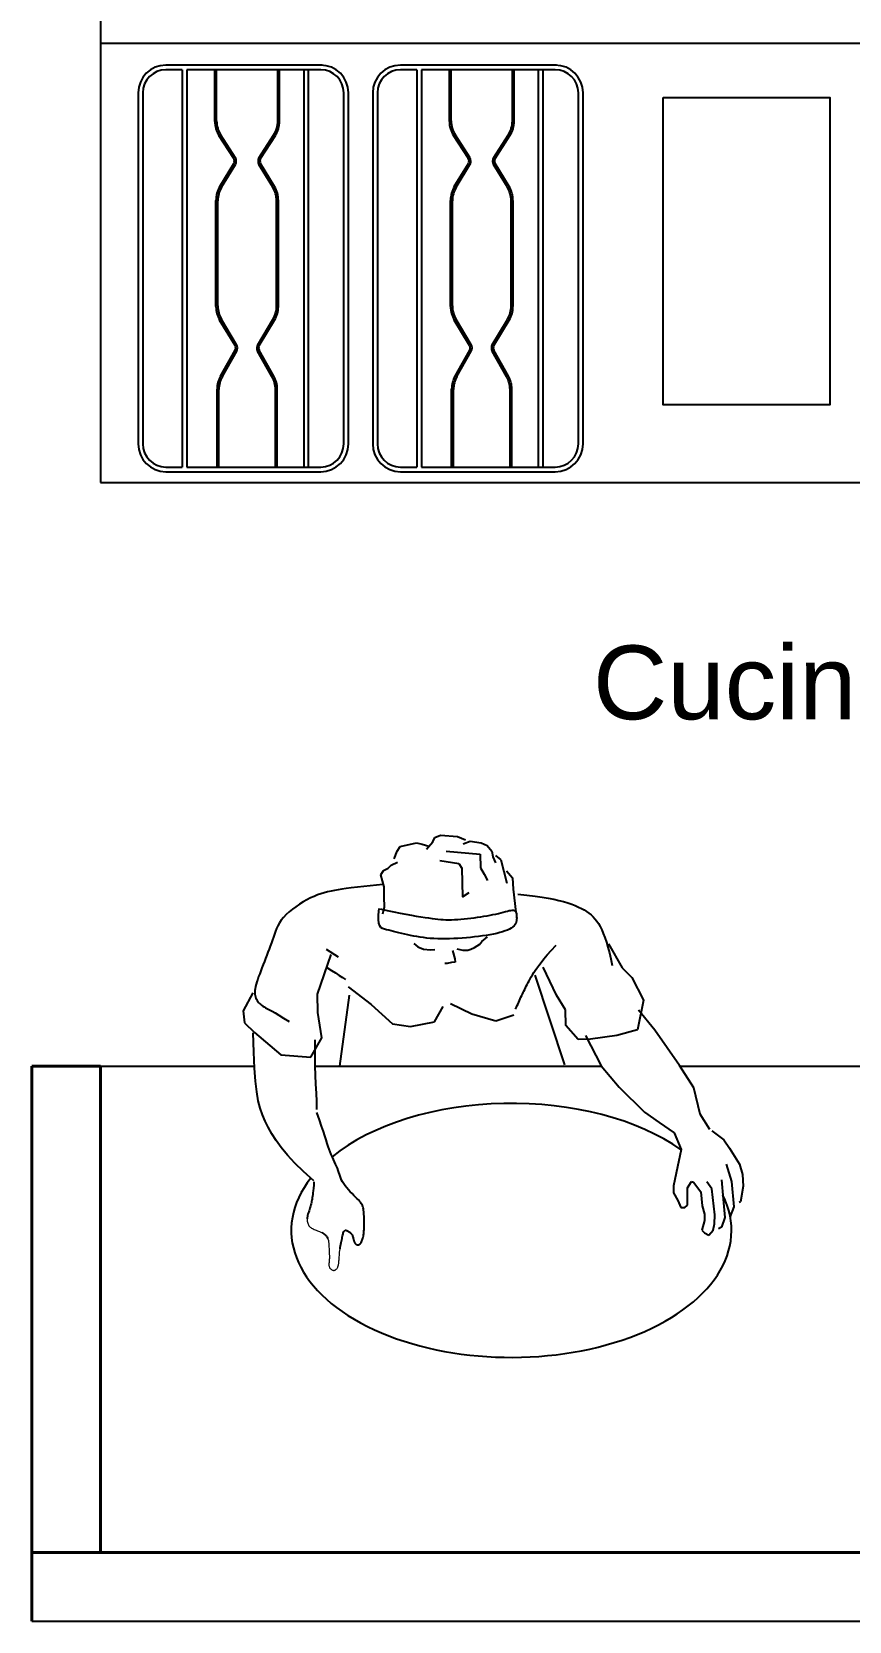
# Model space of a CAD drawing. Header units: millimetres. Extents: x 114 to 1075, y 58 to 426.
# Drawn here: x 550.076 to 551.267, y 208.97 to 211.285 of the extents above; entities that cross this region are included whole.
import ezdxf

# ---------------------------------------------------------------- set-up
doc = ezdxf.new("R2010")
doc.units = ezdxf.units.MM
doc.layers.add('ARREDI attrezzature - furniture', color=175, linetype='Continuous', lineweight=9)
doc.layers.add('MURATURA sezioni - section wall', color=7, linetype='Continuous', lineweight=40)
doc.layers.add('arredii', color=80, linetype='Continuous')
doc.layers.add('mura', color=7, linetype='Continuous')
doc.styles.add('style1', font='arial.ttf')

msp = doc.modelspace()

# ---------------------------------------------------------------- linework, layer by layer
at = {"layer": 'ARREDI attrezzature - furniture'}
for p, q in [((550.4773, 209.5557), (550.4773, 209.5541)), ((550.4773, 209.5541), (550.4775, 209.5525)), ((550.4775, 209.5525), (550.4778, 209.551)), ((550.4778, 209.551), (550.4782, 209.5496)), ((550.4782, 209.5496), (550.4788, 209.5482)), ((550.4788, 209.5482), (550.4794, 209.547)), ((550.4794, 209.547), (550.4801, 209.5459)), ((550.4801, 209.5459), (550.481, 209.5449)), ((550.481, 209.5449), (550.4819, 209.544)), ((550.4819, 209.544), (550.4829, 209.5432)), ((550.4829, 209.5432), (550.484, 209.5425)), ((550.484, 209.5425), (550.4851, 209.5418)), ((550.4851, 209.5418), (550.4864, 209.5412)), ((550.4864, 209.5412), (550.4878, 209.5406)), ((550.4878, 209.5406), (550.4892, 209.5399)), ((550.4892, 209.5399), (550.4908, 209.5393)), ((550.4908, 209.5393), (550.4924, 209.5387)), ((550.4924, 209.5387), (550.494, 209.538)), ((550.494, 209.538), (550.4956, 209.5373)), ((550.4956, 209.5373), (550.4973, 209.5365)), ((550.4973, 209.5365), (550.4988, 209.5358)), ((550.5076, 209.5268), (550.508, 209.5257)), ((550.508, 209.5257), (550.5083, 209.5246)), ((550.5083, 209.5246), (550.5085, 209.5234)), ((550.5085, 209.5234), (550.5087, 209.5222)), ((550.5087, 209.5222), (550.5089, 209.521)), ((550.5089, 209.521), (550.509, 209.5196)), ((550.509, 209.5196), (550.5091, 209.5181)), ((550.5091, 209.5181), (550.5091, 209.5165)), ((550.5091, 209.5165), (550.5092, 209.5148)), ((550.5092, 209.5148), (550.5093, 209.5128)), ((550.5093, 209.5128), (550.5094, 209.5108)), ((550.5094, 209.5108), (550.5095, 209.5087)), ((550.5095, 209.5087), (550.5097, 209.5065)), ((550.5097, 209.5065), (550.5097, 209.5043)), ((550.5097, 209.5043), (550.5098, 209.5022)), ((550.5098, 209.5022), (550.5098, 209.5002)), ((550.5242, 209.5004), (550.5244, 209.5026)), ((550.5244, 209.5026), (550.5245, 209.5049)), ((550.5245, 209.5049), (550.5247, 209.5073)), ((550.5247, 209.5073), (550.525, 209.5097)), ((550.525, 209.5097), (550.5253, 209.5121)), ((550.5092, 209.4899), (550.5091, 209.4889)), ((550.5091, 209.4889), (550.5092, 209.488)), ((550.5094, 209.4922), (550.5092, 209.491)), ((550.5092, 209.491), (550.5092, 209.4899)), ((550.5092, 209.488), (550.5093, 209.4871)), ((550.5093, 209.4871), (550.5095, 209.4863)), ((550.5095, 209.4935), (550.5094, 209.4922)), ((550.5096, 209.4949), (550.5095, 209.4935)), ((550.5095, 209.4863), (550.5098, 209.4855)), ((550.5097, 209.4965), (550.5096, 209.4949)), ((550.5098, 209.4983), (550.5097, 209.4965)), ((550.5098, 209.5002), (550.5098, 209.4983)), ((550.5098, 209.4855), (550.5101, 209.4848)), ((550.5101, 209.4848), (550.5106, 209.4841)), ((550.5106, 209.4841), (550.5111, 209.4835)), ((550.5111, 209.4835), (550.5116, 209.4829)), ((550.5116, 209.4829), (550.5122, 209.4824)), ((550.5122, 209.4824), (550.5129, 209.482)), ((550.5129, 209.482), (550.5136, 209.4816)), ((550.5136, 209.4816), (550.5143, 209.4813)), ((550.5143, 209.4813), (550.5151, 209.481)), ((550.5151, 209.481), (550.5158, 209.4809)), ((550.5158, 209.4809), (550.5166, 209.4809)), ((550.5166, 209.4809), (550.5173, 209.481)), ((550.5173, 209.481), (550.518, 209.4812)), ((550.518, 209.4812), (550.5187, 209.4816)), ((550.5187, 209.4816), (550.5193, 209.4821)), ((550.5193, 209.4821), (550.5199, 209.4826)), ((550.5199, 209.4826), (550.5205, 209.4833)), ((550.5205, 209.4833), (550.521, 209.484)), ((550.521, 209.484), (550.5215, 209.4848)), ((550.5215, 209.4848), (550.5219, 209.4856)), ((550.5219, 209.4856), (550.5222, 209.4863)), ((550.5222, 209.4863), (550.5226, 209.4871)), ((550.5226, 209.4871), (550.5228, 209.4879)), ((550.5228, 209.4879), (550.5231, 209.4887)), ((550.5231, 209.4887), (550.5233, 209.4897)), ((550.5233, 209.4897), (550.5234, 209.4907)), ((550.5234, 209.4907), (550.5236, 209.4918)), ((550.5236, 209.4918), (550.5237, 209.4931)), ((550.5237, 209.4931), (550.5238, 209.4946)), ((550.5238, 209.4946), (550.5239, 209.4964)), ((550.5239, 209.4964), (550.5241, 209.4983)), ((550.5241, 209.4983), (550.5242, 209.5004))]:
    msp.add_line(p, q, dxfattribs=at)
at = {"layer": 'arredii'}
for p, q in [((550.1764, 212.0684), (550.1764, 210.6284)), ((550.1764, 211.2684), (552.4242, 211.2684)), ((550.4991, 211.2363), (550.2717, 211.2363)), ((550.2956, 211.2296), (550.2717, 211.2296)), ((550.2956, 211.2296), (550.2956, 210.6508)), ((550.3023, 211.2296), (550.3023, 210.6508)), ((550.4972, 211.2296), (550.3023, 211.2296)), ((550.3429, 211.1544), (550.3429, 211.2296)), ((550.3455, 211.1552), (550.3455, 211.2296)), ((550.4346, 211.1552), (550.4346, 211.2296)), ((550.4373, 211.1544), (550.4373, 211.2296)), ((550.4724, 211.2296), (550.4724, 210.6508)), ((550.4791, 211.2296), (550.4791, 210.6508)), ((550.8408, 211.2363), (550.6134, 211.2363)), ((550.6373, 211.2296), (550.6134, 211.2296)), ((550.6373, 211.2296), (550.6373, 210.6508)), ((550.8389, 211.2296), (550.644, 211.2296)), ((550.644, 211.2296), (550.644, 210.6508)), ((550.6846, 211.1544), (550.6846, 211.2296)), ((550.6872, 211.1552), (550.6872, 211.2296)), ((550.7763, 211.1552), (550.7763, 211.2296)), ((550.779, 211.1544), (550.779, 211.2296)), ((550.814, 211.2296), (550.814, 210.6508)), ((550.8208, 211.2296), (550.8208, 210.6508)), ((550.2313, 211.1959), (550.2313, 210.6845)), ((550.238, 211.1959), (550.238, 210.6845)), ((550.5309, 210.6845), (550.5309, 211.1959)), ((550.5376, 210.6845), (550.5376, 211.1959)), ((550.573, 211.1959), (550.573, 210.6845)), ((550.5797, 211.1959), (550.5797, 210.6845)), ((550.8726, 210.6845), (550.8726, 211.1959)), ((550.8793, 210.6845), (550.8793, 211.1959)), ((550.3705, 211.1001), (550.349, 211.1336)), ((550.3728, 211.1016), (550.3517, 211.1344)), ((550.4074, 211.1016), (550.4285, 211.1344)), ((550.4096, 211.1001), (550.4311, 211.1336)), ((550.7122, 211.1001), (550.6907, 211.1336)), ((550.7144, 211.1016), (550.6934, 211.1344)), ((550.7491, 211.1016), (550.7702, 211.1344)), ((550.7513, 211.1001), (550.7728, 211.1336)), ((550.3501, 211.0593), (550.3706, 211.093)), ((550.3528, 211.0586), (550.3729, 211.0916)), ((550.4273, 211.0586), (550.4072, 211.0916)), ((550.43, 211.0593), (550.4095, 211.093)), ((550.6918, 211.0593), (550.7123, 211.093)), ((550.6945, 211.0586), (550.7146, 211.0916)), ((550.769, 211.0586), (550.7489, 211.0916)), ((550.7717, 211.0593), (550.7512, 211.093)), ((550.3446, 210.8848), (550.3446, 211.0393)), ((550.3472, 210.8856), (550.3472, 211.0386)), ((550.4329, 210.8856), (550.4329, 211.0386)), ((550.4356, 210.8848), (550.4356, 211.0393)), ((550.6863, 210.8848), (550.6863, 211.0393)), ((550.6889, 210.8856), (550.6889, 211.0386)), ((550.7746, 210.8856), (550.7746, 211.0386)), ((550.7773, 210.8848), (550.7773, 211.0393)), ((550.3724, 210.8277), (550.35, 210.865)), ((550.3747, 210.8291), (550.3527, 210.8658)), ((550.4054, 210.8291), (550.4274, 210.8658)), ((550.4077, 210.8277), (550.4301, 210.865)), ((550.7141, 210.8277), (550.6917, 210.865)), ((550.7164, 210.8291), (550.6944, 210.8658)), ((550.7471, 210.8291), (550.7691, 210.8658)), ((550.7494, 210.8277), (550.7718, 210.865)), ((550.3512, 210.7834), (550.3725, 210.821)), ((550.3539, 210.7827), (550.3748, 210.8196)), ((550.4262, 210.7827), (550.4053, 210.8196)), ((550.4289, 210.7834), (550.4076, 210.821)), ((550.6929, 210.7834), (550.7142, 210.821)), ((550.6956, 210.7827), (550.7165, 210.8196)), ((550.7679, 210.7827), (550.747, 210.8196)), ((550.7706, 210.7834), (550.7493, 210.821)), ((550.3462, 210.6508), (550.3462, 210.7644)), ((550.3489, 210.6508), (550.3489, 210.7637)), ((550.4312, 210.6508), (550.4312, 210.7637)), ((550.4339, 210.6508), (550.4339, 210.7644)), ((550.6879, 210.6508), (550.6879, 210.7644)), ((550.6906, 210.6508), (550.6906, 210.7637)), ((550.7729, 210.6508), (550.7729, 210.7637)), ((550.7756, 210.6508), (550.7756, 210.7644)), ((550.2717, 210.6508), (550.2956, 210.6508)), ((550.2717, 210.6441), (550.4972, 210.6441)), ((550.3023, 210.6508), (550.4972, 210.6508)), ((550.6134, 210.6508), (550.6373, 210.6508)), ((550.6134, 210.6441), (550.8389, 210.6441)), ((550.644, 210.6508), (550.8389, 210.6508)), ((550.1764, 210.6284), (552.4242, 210.6284)), ((550.6515, 210.0942), (550.6604, 210.1051)), ((550.6604, 210.1051), (550.6636, 210.1111)), ((550.6636, 210.1111), (550.6718, 210.1147)), ((550.6718, 210.1147), (550.6964, 210.1128)), ((550.6964, 210.1128), (550.708, 210.1078)), ((550.7047, 210.1021), (550.7148, 210.1058)), ((550.7148, 210.1058), (550.7308, 210.1038)), ((550.7308, 210.1038), (550.7394, 210.0996)), ((550.6044, 210.0804), (550.6087, 210.0915)), ((550.6087, 210.0915), (550.6131, 210.0981)), ((550.6131, 210.0981), (550.6369, 210.1035)), ((550.6369, 210.1035), (550.6451, 210.1014)), ((550.6451, 210.1014), (550.6545, 210.0986)), ((550.6799, 210.0916), (550.7295, 210.0871)), ((550.7295, 210.0871), (550.7298, 210.0673)), ((550.7394, 210.0996), (550.7463, 210.0916)), ((550.7463, 210.0916), (550.7478, 210.0838)), ((550.7478, 210.0838), (550.7478, 210.083)), ((550.7478, 210.083), (550.7517, 210.0744)), ((550.7516, 210.0852), (550.7595, 210.0788)), ((550.5849, 210.0569), (550.5885, 210.0635)), ((550.5885, 210.0635), (550.5952, 210.0665)), ((550.5952, 210.0665), (550.5996, 210.0709)), ((550.5996, 210.0709), (550.6089, 210.0753)), ((550.6708, 210.0777), (550.6984, 210.0737)), ((550.6984, 210.0737), (550.7029, 210.0665)), ((550.7029, 210.0665), (550.7035, 210.0249)), ((550.7298, 210.0673), (550.7351, 210.058)), ((550.7351, 210.058), (550.7401, 210.0486)), ((550.7595, 210.0788), (550.7681, 210.0446)), ((550.7678, 210.063), (550.7765, 210.0528)), ((550.5173, 210.0342), (550.5122, 210.0332)), ((550.5225, 210.0351), (550.5173, 210.0342)), ((550.5281, 210.0361), (550.5225, 210.0351)), ((550.5342, 210.037), (550.5281, 210.0361)), ((550.5415, 210.0379), (550.5342, 210.037)), ((550.5877, 210.0427), (550.5415, 210.0379)), ((550.5896, 210.0394), (550.5849, 210.0569)), ((550.5898, 210.0243), (550.5896, 210.0394)), ((550.7765, 210.0528), (550.7775, 210.0361)), ((550.7775, 210.0361), (550.7816, 210.0026)), ((550.4663, 210.0142), (550.4611, 210.0106)), ((550.4717, 210.0175), (550.4663, 210.0142)), ((550.4771, 210.0206), (550.4717, 210.0175)), ((550.4825, 210.0233), (550.4771, 210.0206)), ((550.4876, 210.0256), (550.4825, 210.0233)), ((550.4926, 210.0276), (550.4876, 210.0256)), ((550.4975, 210.0294), (550.4926, 210.0276)), ((550.5024, 210.0308), (550.4975, 210.0294)), ((550.5073, 210.0321), (550.5024, 210.0308)), ((550.5122, 210.0332), (550.5073, 210.0321)), ((550.5899, 210.0103), (550.5898, 210.0243)), ((550.7035, 210.0249), (550.7134, 210.031)), ((550.7843, 210.0289), (550.7976, 210.0274)), ((550.7976, 210.0274), (550.8093, 210.0259)), ((550.8093, 210.0259), (550.8196, 210.0245)), ((550.8196, 210.0245), (550.8287, 210.0229)), ((550.8287, 210.0229), (550.8368, 210.0213)), ((550.8368, 210.0213), (550.8442, 210.0196)), ((550.8442, 210.0196), (550.851, 210.0179)), ((550.851, 210.0179), (550.8572, 210.016)), ((550.8572, 210.016), (550.8628, 210.0141)), ((550.8628, 210.0141), (550.8679, 210.0121)), ((550.8679, 210.0121), (550.8726, 210.01)), ((550.4398, 209.991), (550.4371, 209.987)), ((550.443, 209.995), (550.4398, 209.991)), ((550.4469, 209.999), (550.443, 209.995)), ((550.4512, 210.003), (550.4469, 209.999)), ((550.456, 210.0069), (550.4512, 210.003)), ((550.4611, 210.0106), (550.456, 210.0069)), ((550.5812, 209.9918), (550.5813, 209.9989)), ((550.5819, 209.9866), (550.5812, 209.9918)), ((550.5813, 209.9989), (550.5821, 210.008)), ((550.5836, 210.0075), (550.594, 210.0051)), ((550.5878, 210.0003), (550.5899, 210.0103)), ((550.594, 210.0051), (550.6037, 210.0029)), ((550.6037, 210.0029), (550.6128, 210.0011)), ((550.6128, 210.0011), (550.6213, 209.9995)), ((550.6213, 209.9995), (550.6292, 209.9981)), ((550.6292, 209.9981), (550.6364, 209.9969)), ((550.6364, 209.9969), (550.6431, 209.9958)), ((550.6431, 209.9958), (550.6491, 209.9949)), ((550.6491, 209.9949), (550.6544, 209.9941)), ((550.6544, 209.9941), (550.6593, 209.9934)), ((550.6593, 209.9934), (550.6638, 209.9929)), ((550.6638, 209.9929), (550.6679, 209.9924)), ((550.6679, 209.9924), (550.6719, 209.992)), ((550.6719, 209.992), (550.6757, 209.9917)), ((550.6757, 209.9917), (550.6796, 209.9916)), ((550.6796, 209.9916), (550.6836, 209.9915)), ((550.6836, 209.9915), (550.6878, 209.9916)), ((550.6878, 209.9916), (550.6922, 209.9917)), ((550.6922, 209.9917), (550.6968, 209.992)), ((550.6968, 209.992), (550.7015, 209.9923)), ((550.7015, 209.9923), (550.7063, 209.9927)), ((550.7063, 209.9927), (550.7111, 209.9932)), ((550.7111, 209.9932), (550.716, 209.9938)), ((550.716, 209.9938), (550.7208, 209.9944)), ((550.7208, 209.9944), (550.7256, 209.9951)), ((550.7256, 209.9951), (550.7303, 209.9958)), ((550.7303, 209.9958), (550.7349, 209.9966)), ((550.7349, 209.9966), (550.7394, 209.9974)), ((550.7394, 209.9974), (550.7438, 209.9982)), ((550.7438, 209.9982), (550.748, 209.9991)), ((550.748, 209.9991), (550.7521, 209.9999)), ((550.7521, 209.9999), (550.7559, 210.0008)), ((550.7559, 210.0008), (550.7596, 210.0018)), ((550.7596, 210.0018), (550.763, 210.0026)), ((550.763, 210.0026), (550.7662, 210.0035)), ((550.7662, 210.0035), (550.7691, 210.0042)), ((550.7691, 210.0042), (550.7718, 210.0048)), ((550.7718, 210.0048), (550.7741, 210.0052)), ((550.7741, 210.0052), (550.7761, 210.0054)), ((550.7761, 210.0054), (550.7778, 210.0054)), ((550.7778, 210.0054), (550.7792, 210.0051)), ((550.7792, 210.0051), (550.7802, 210.0046)), ((550.7802, 210.0046), (550.781, 210.0038)), ((550.781, 210.0038), (550.7815, 210.0028)), ((550.7819, 209.9881), (550.7812, 209.9862)), ((550.7815, 210.0028), (550.7819, 210.0016)), ((550.7819, 210.0016), (550.7822, 210.0003)), ((550.7823, 209.99), (550.7819, 209.9881)), ((550.7822, 210.0003), (550.7823, 209.9988)), ((550.7823, 209.9988), (550.7824, 209.9972)), ((550.7825, 209.9918), (550.7823, 209.99)), ((550.7824, 209.9972), (550.7825, 209.9955)), ((550.7825, 209.9955), (550.7826, 209.9937)), ((550.7826, 209.9937), (550.7825, 209.9918)), ((550.8726, 210.01), (550.8769, 210.0079)), ((550.8769, 210.0079), (550.8808, 210.0058)), ((550.8808, 210.0058), (550.8845, 210.0036)), ((550.8845, 210.0036), (550.8878, 210.0012)), ((550.8878, 210.0012), (550.891, 209.9988)), ((550.891, 209.9988), (550.8939, 209.996)), ((550.8939, 209.996), (550.8966, 209.993)), ((550.8966, 209.993), (550.8993, 209.9897)), ((550.8993, 209.9897), (550.9018, 209.9859)), ((550.4283, 209.9664), (550.4269, 209.9621)), ((550.4297, 209.9706), (550.4283, 209.9664)), ((550.4312, 209.9747), (550.4297, 209.9706)), ((550.4329, 209.9788), (550.4312, 209.9747)), ((550.4348, 209.9829), (550.4329, 209.9788)), ((550.4371, 209.987), (550.4348, 209.9829)), ((550.5831, 209.9829), (550.5819, 209.9866)), ((550.5849, 209.9804), (550.5831, 209.9829)), ((550.5872, 209.9788), (550.5849, 209.9804)), ((550.5899, 209.9778), (550.5872, 209.9788)), ((550.5929, 209.977), (550.5899, 209.9778)), ((550.5962, 209.9762), (550.5929, 209.977)), ((550.5997, 209.9753), (550.5962, 209.9762)), ((550.6033, 209.9744), (550.5997, 209.9753)), ((550.6072, 209.9735), (550.6033, 209.9744)), ((550.6112, 209.9725), (550.6072, 209.9735)), ((550.6153, 209.9715), (550.6112, 209.9725)), ((550.6195, 209.9706), (550.6153, 209.9715)), ((550.6239, 209.9696), (550.6195, 209.9706)), ((550.6282, 209.9687), (550.6239, 209.9696)), ((550.6327, 209.9678), (550.6282, 209.9687)), ((550.6372, 209.967), (550.6327, 209.9678)), ((550.6419, 209.9662), (550.6372, 209.967)), ((550.6467, 209.9655), (550.6419, 209.9662)), ((550.6516, 209.9649), (550.6467, 209.9655)), ((550.6568, 209.9644), (550.6516, 209.9649)), ((550.7032, 209.9648), (550.6971, 209.9644)), ((550.7093, 209.9653), (550.7032, 209.9648)), ((550.7154, 209.9658), (550.7093, 209.9653)), ((550.7214, 209.9665), (550.7154, 209.9658)), ((550.7272, 209.9672), (550.7214, 209.9665)), ((550.7329, 209.9679), (550.7272, 209.9672)), ((550.7318, 209.9597), (550.7403, 209.9665)), ((550.7384, 209.9688), (550.7329, 209.9679)), ((550.7437, 209.9697), (550.7384, 209.9688)), ((550.7488, 209.9707), (550.7437, 209.9697)), ((550.7536, 209.9717), (550.7488, 209.9707)), ((550.758, 209.9728), (550.7536, 209.9717)), ((550.7621, 209.974), (550.758, 209.9728)), ((550.7658, 209.9752), (550.7621, 209.974)), ((550.7692, 209.9765), (550.7658, 209.9752)), ((550.7722, 209.9779), (550.7692, 209.9765)), ((550.7748, 209.9794), (550.7722, 209.9779)), ((550.777, 209.981), (550.7748, 209.9794)), ((550.7788, 209.9826), (550.777, 209.981)), ((550.7802, 209.9844), (550.7788, 209.9826)), ((550.7812, 209.9862), (550.7802, 209.9844)), ((550.9018, 209.9859), (550.9042, 209.9816)), ((550.9042, 209.9816), (550.9065, 209.9769)), ((550.9065, 209.9769), (550.9088, 209.9715)), ((550.9088, 209.9715), (550.9111, 209.9655)), ((550.9111, 209.9655), (550.9133, 209.9589)), ((550.4204, 209.9443), (550.4186, 209.9398)), ((550.4221, 209.9488), (550.4204, 209.9443)), ((550.4238, 209.9533), (550.4221, 209.9488)), ((550.4253, 209.9577), (550.4238, 209.9533)), ((550.4269, 209.9621), (550.4253, 209.9577)), ((550.5049, 209.9485), (550.5225, 209.9374)), ((550.6327, 209.9571), (550.6387, 209.952)), ((550.6387, 209.952), (550.647, 209.9486)), ((550.647, 209.9486), (550.6571, 209.9479)), ((550.6621, 209.964), (550.6568, 209.9644)), ((550.6571, 209.9479), (550.6634, 209.948)), ((550.6676, 209.9638), (550.6621, 209.964)), ((550.6733, 209.9637), (550.6676, 209.9638)), ((550.6791, 209.9637), (550.6733, 209.9637)), ((550.685, 209.9638), (550.6791, 209.9637)), ((550.6911, 209.964), (550.685, 209.9638)), ((550.6891, 209.947), (550.6923, 209.9346)), ((550.6971, 209.9644), (550.6911, 209.964)), ((550.6954, 209.9492), (550.7044, 209.9472)), ((550.7044, 209.9472), (550.7115, 209.9473)), ((550.7115, 209.9473), (550.7159, 209.9487)), ((550.7159, 209.9487), (550.7211, 209.9509)), ((550.7211, 209.9509), (550.7289, 209.9561)), ((550.7289, 209.9561), (550.7318, 209.9597)), ((550.8271, 209.9403), (550.8329, 209.947)), ((550.8329, 209.947), (550.8399, 209.9547)), ((550.9133, 209.9589), (550.9155, 209.9515)), ((550.9155, 209.9515), (550.9177, 209.9435)), ((550.9163, 209.9567), (550.9361, 209.9213)), ((550.9177, 209.9435), (550.9198, 209.9346)), ((550.4116, 209.9217), (550.4099, 209.9173)), ((550.4133, 209.9262), (550.4116, 209.9217)), ((550.4151, 209.9307), (550.4133, 209.9262)), ((550.4169, 209.9352), (550.4151, 209.9307)), ((550.4186, 209.9398), (550.4169, 209.9352)), ((550.4926, 209.8833), (550.5124, 209.941)), ((550.5063, 209.9218), (550.5128, 209.9177)), ((550.6812, 209.9277), (550.6778, 209.9277)), ((550.6878, 209.9294), (550.6812, 209.9277)), ((550.6931, 209.93), (550.6878, 209.9294)), ((550.6923, 209.9346), (550.6931, 209.93)), ((550.8097, 209.9177), (550.812, 209.9212)), ((550.812, 209.9212), (550.8148, 209.9251)), ((550.8148, 209.9251), (550.8181, 209.9295)), ((550.8181, 209.9295), (550.8222, 209.9345)), ((550.8408, 209.8818), (550.8213, 209.9226)), ((550.8222, 209.9345), (550.8271, 209.9403)), ((550.9198, 209.9346), (550.9219, 209.9249)), ((550.9361, 209.9213), (550.9501, 209.9075)), ((550.4031, 209.8975), (550.4023, 209.8941)), ((550.4042, 209.901), (550.4031, 209.8975)), ((550.4054, 209.9049), (550.4042, 209.901)), ((550.4067, 209.9089), (550.4054, 209.9049)), ((550.4083, 209.913), (550.4067, 209.9089)), ((550.4099, 209.9173), (550.4083, 209.913)), ((550.5128, 209.9177), (550.5187, 209.914)), ((550.5187, 209.914), (550.5241, 209.9105)), ((550.5241, 209.9105), (550.529, 209.9073)), ((550.529, 209.9073), (550.5334, 209.9043)), ((550.7966, 209.8948), (550.7979, 209.8973)), ((550.7979, 209.8973), (550.7993, 209.9)), ((550.7993, 209.9), (550.8007, 209.9027)), ((550.8007, 209.9027), (550.8023, 209.9055)), ((550.8023, 209.9055), (550.8039, 209.9084)), ((550.8039, 209.9084), (550.8057, 209.9114)), ((550.8057, 209.9114), (550.8076, 209.9145)), ((550.8076, 209.9145), (550.8097, 209.9177)), ((550.8526, 209.7802), (550.8096, 209.9107)), ((550.9501, 209.9075), (550.9672, 209.8745)), ((550.3983, 209.8849), (550.3844, 209.859)), ((550.4014, 209.8883), (550.4013, 209.8857)), ((550.4013, 209.8857), (550.4014, 209.8834)), ((550.4018, 209.8911), (550.4014, 209.8883)), ((550.4014, 209.8834), (550.4017, 209.8812)), ((550.4017, 209.8812), (550.4021, 209.8792)), ((550.4023, 209.8941), (550.4018, 209.8911)), ((550.4021, 209.8792), (550.4027, 209.8774)), ((550.4027, 209.8774), (550.4035, 209.8757)), ((550.4035, 209.8757), (550.4044, 209.8741)), ((550.4044, 209.8741), (550.4054, 209.8726)), ((550.4054, 209.8726), (550.4065, 209.8711)), ((550.4929, 209.8566), (550.4926, 209.8833)), ((550.5386, 209.8817), (550.5246, 209.7784)), ((550.5374, 209.894), (550.5705, 209.8681)), ((550.7857, 209.8716), (550.7868, 209.8741)), ((550.7868, 209.8741), (550.7879, 209.8764)), ((550.7879, 209.8764), (550.7889, 209.8787)), ((550.7889, 209.8787), (550.79, 209.881)), ((550.79, 209.881), (550.791, 209.8832)), ((550.791, 209.8832), (550.7921, 209.8855)), ((550.7921, 209.8855), (550.7932, 209.8877)), ((550.7932, 209.8877), (550.7943, 209.89)), ((550.7943, 209.89), (550.7954, 209.8924)), ((550.7954, 209.8924), (550.7966, 209.8948)), ((550.8537, 209.8604), (550.8408, 209.8818)), ((550.9672, 209.8745), (550.9588, 209.8312)), ((550.3844, 209.859), (550.3861, 209.8412)), ((550.4065, 209.8711), (550.4078, 209.8697)), ((550.4078, 209.8697), (550.4093, 209.8684)), ((550.4093, 209.8684), (550.411, 209.8671)), ((550.411, 209.8671), (550.4128, 209.8659)), ((550.4128, 209.8659), (550.4148, 209.8646)), ((550.4148, 209.8646), (550.417, 209.8634)), ((550.417, 209.8634), (550.4196, 209.862)), ((550.4196, 209.862), (550.4227, 209.8604)), ((550.4227, 209.8604), (550.4264, 209.8583)), ((550.4264, 209.8583), (550.4309, 209.8558)), ((550.4309, 209.8558), (550.4364, 209.8525)), ((550.4364, 209.8525), (550.4431, 209.8484)), ((550.4986, 209.8197), (550.4929, 209.8566)), ((550.5705, 209.8681), (550.6015, 209.84)), ((550.6627, 209.843), (550.6756, 209.865)), ((550.6864, 209.8695), (550.7173, 209.8546)), ((550.7173, 209.8546), (550.7524, 209.8441)), ((550.7524, 209.8441), (550.7785, 209.8532)), ((550.781, 209.8615), (550.7822, 209.864)), ((550.7822, 209.864), (550.7834, 209.8666)), ((550.7834, 209.8666), (550.7846, 209.8691)), ((550.7846, 209.8691), (550.7857, 209.8716)), ((550.854, 209.8374), (550.8537, 209.8604)), ((550.9838, 209.8307), (550.96, 209.8598)), ((550.3861, 209.8412), (550.4005, 209.8274)), ((550.3996, 209.7986), (550.399, 209.8268)), ((550.4005, 209.8274), (550.4389, 209.7946)), ((550.4431, 209.8484), (550.451, 209.8434)), ((550.6015, 209.84), (550.6278, 209.836)), ((550.6278, 209.836), (550.6627, 209.843)), ((550.8721, 209.8171), (550.854, 209.8374)), ((550.9588, 209.8312), (550.9284, 209.823)), ((551.0198, 209.7793), (550.9838, 209.8307)), ((550.4826, 209.7914), (550.4986, 209.8197)), ((550.4889, 209.8046), (550.4893, 209.8168)), ((550.4889, 209.7918), (550.4889, 209.8046)), ((550.89, 209.8174), (550.8721, 209.8171)), ((550.8829, 209.8232), (550.9058, 209.779)), ((550.9284, 209.823), (550.89, 209.8174)), ((550.4006, 209.7754), (550.3996, 209.7986)), ((550.4389, 209.7946), (550.4826, 209.7914)), ((550.4892, 209.7785), (550.4889, 209.7918)), ((550.1764, 209.7784), (550.4004, 209.7784)), ((550.402, 209.7564), (550.4006, 209.7754)), ((550.4039, 209.7408), (550.402, 209.7564)), ((550.4897, 209.7652), (550.4892, 209.7785)), ((550.4892, 209.7784), (550.9063, 209.7784)), ((550.4903, 209.7519), (550.4897, 209.7652)), ((550.9058, 209.779), (550.9319, 209.7477)), ((551.0407, 209.7469), (551.0198, 209.7793)), ((551.0204, 209.7784), (552.5615, 209.7784)), ((550.4063, 209.7279), (550.4039, 209.7408)), ((550.4909, 209.739), (550.4903, 209.7519)), ((550.4914, 209.7266), (550.4909, 209.739)), ((550.9319, 209.7477), (550.9689, 209.7114)), ((551.0501, 209.7084), (551.0407, 209.7469)), ((550.4091, 209.7171), (550.4063, 209.7279)), ((550.4124, 209.7075), (550.4091, 209.7171)), ((550.4917, 209.7151), (550.4914, 209.7266)), ((550.4954, 209.7002), (550.4917, 209.7108)), ((550.9689, 209.7114), (550.9903, 209.6963)), ((550.4163, 209.6984), (550.4124, 209.7075)), ((550.4207, 209.6893), (550.4163, 209.6984)), ((550.426, 209.6798), (550.4207, 209.6893)), ((550.4985, 209.6911), (550.4954, 209.7002)), ((550.501, 209.6833), (550.4985, 209.6911)), ((550.9903, 209.6963), (551.0121, 209.6814)), ((551.0638, 209.6861), (551.0501, 209.7084)), ((550.4322, 209.67), (550.426, 209.6798)), ((550.4397, 209.6596), (550.4322, 209.67)), ((550.5032, 209.6767), (550.501, 209.6833)), ((550.505, 209.6709), (550.5032, 209.6767)), ((550.5065, 209.6659), (550.505, 209.6709)), ((550.508, 209.6614), (550.5065, 209.6659)), ((551.0121, 209.6814), (551.0224, 209.657)), ((551.0668, 209.684), (551.0845, 209.671)), ((551.0845, 209.671), (551.0925, 209.6589)), ((550.4487, 209.6487), (550.4397, 209.6596)), ((550.4595, 209.6371), (550.4487, 209.6487)), ((550.5094, 209.6573), (550.508, 209.6614)), ((550.511, 209.6534), (550.5094, 209.6573)), ((550.5125, 209.6496), (550.511, 209.6534)), ((550.5142, 209.6459), (550.5125, 209.6496)), ((550.5158, 209.6424), (550.5142, 209.6459)), ((550.5173, 209.639), (550.5158, 209.6424)), ((551.0224, 209.657), (551.0147, 209.6223)), ((551.0925, 209.6589), (551.1073, 209.6356)), ((550.4723, 209.6247), (550.4595, 209.6371)), ((550.4874, 209.6114), (550.4723, 209.6247)), ((550.5188, 209.6358), (550.5173, 209.639)), ((550.5202, 209.6326), (550.5188, 209.6358)), ((550.5214, 209.6295), (550.5202, 209.6326)), ((550.5225, 209.6265), (550.5214, 209.6295)), ((550.5235, 209.6236), (550.5225, 209.6265)), ((550.5244, 209.6208), (550.5235, 209.6236)), ((550.5254, 209.618), (550.5244, 209.6208)), ((550.5264, 209.6152), (550.5254, 209.618)), ((551.0147, 209.6223), (551.0108, 209.6039)), ((551.0879, 209.6354), (551.0953, 209.6101)), ((551.1073, 209.6356), (551.1116, 209.6206)), ((551.1116, 209.6206), (551.1126, 209.6033)), ((550.4863, 209.5969), (550.4859, 209.5938)), ((550.4867, 209.6006), (550.4863, 209.5969)), ((550.487, 209.605), (550.4867, 209.6006)), ((550.4874, 209.61), (550.487, 209.605)), ((550.5276, 209.6124), (550.5264, 209.6152)), ((550.529, 209.6096), (550.5276, 209.6124)), ((550.5307, 209.6067), (550.529, 209.6096)), ((550.5328, 209.6038), (550.5307, 209.6067)), ((550.5351, 209.6009), (550.5328, 209.6038)), ((550.5376, 209.5981), (550.5351, 209.6009)), ((550.5402, 209.5953), (550.5376, 209.5981)), ((550.5428, 209.5926), (550.5402, 209.5953)), ((551.0108, 209.6039), (551.0109, 209.5937)), ((551.0313, 209.6012), (551.0372, 209.6105)), ((551.0315, 209.5869), (551.0313, 209.6012)), ((551.0372, 209.6105), (551.0402, 209.6094)), ((551.0402, 209.6094), (551.0508, 209.5952)), ((551.0508, 209.5952), (551.0529, 209.575)), ((551.0668, 209.5995), (551.0596, 209.6097)), ((551.0713, 209.562), (551.0668, 209.5995)), ((551.0811, 209.6129), (551.0833, 209.5846)), ((551.0953, 209.6101), (551.0988, 209.5734)), ((551.1126, 209.6033), (551.1087, 209.5808)), ((550.4815, 209.5713), (550.4809, 209.5695)), ((550.482, 209.5729), (550.4815, 209.5713)), ((550.4825, 209.5746), (550.482, 209.5729)), ((550.4829, 209.5762), (550.4825, 209.5746)), ((550.4832, 209.5779), (550.4829, 209.5762)), ((550.4836, 209.5796), (550.4832, 209.5779)), ((550.4839, 209.5813), (550.4836, 209.5796)), ((550.4842, 209.583), (550.4839, 209.5813)), ((550.4845, 209.5848), (550.4842, 209.583)), ((550.4848, 209.5867), (550.4845, 209.5848)), ((550.4852, 209.5888), (550.4848, 209.5867)), ((550.4856, 209.5911), (550.4852, 209.5888)), ((550.4859, 209.5938), (550.4856, 209.5911)), ((550.5454, 209.59), (550.5428, 209.5926)), ((550.5478, 209.5876), (550.5454, 209.59)), ((550.55, 209.5854), (550.5478, 209.5876)), ((550.552, 209.5834), (550.55, 209.5854)), ((550.5536, 209.5816), (550.552, 209.5834)), ((550.555, 209.58), (550.5536, 209.5816)), ((550.5562, 209.5784), (550.555, 209.58)), ((550.5571, 209.5769), (550.5562, 209.5784)), ((550.5579, 209.5754), (550.5571, 209.5769)), ((550.5585, 209.5738), (550.5579, 209.5754)), ((550.559, 209.5722), (550.5585, 209.5738)), ((550.5594, 209.5703), (550.559, 209.5722)), ((551.0109, 209.5937), (551.0174, 209.5827)), ((551.0174, 209.5827), (551.0216, 209.5725)), ((551.0216, 209.5725), (551.0276, 209.5726)), ((551.0276, 209.5726), (551.0316, 209.5758)), ((551.0316, 209.5758), (551.0315, 209.5869)), ((551.0529, 209.575), (551.056, 209.5629)), ((551.0833, 209.5846), (551.0859, 209.5581)), ((551.0988, 209.5734), (551.093, 209.5582)), ((551.1087, 209.5808), (551.1069, 209.5797)), ((550.4774, 209.5573), (550.4773, 209.5557)), ((550.4777, 209.5591), (550.4774, 209.5573)), ((550.478, 209.5608), (550.4777, 209.5591)), ((550.4785, 209.5625), (550.478, 209.5608)), ((550.4791, 209.5643), (550.4785, 209.5625)), ((550.4797, 209.5661), (550.4791, 209.5643)), ((550.4803, 209.5678), (550.4797, 209.5661)), ((550.4809, 209.5695), (550.4803, 209.5678)), ((550.5597, 209.5683), (550.5594, 209.5703)), ((550.5599, 209.5663), (550.5597, 209.5683)), ((550.5601, 209.5641), (550.5599, 209.5663)), ((550.5602, 209.5619), (550.5601, 209.5641)), ((550.5603, 209.5597), (550.5602, 209.5619)), ((550.5603, 209.5576), (550.5603, 209.5597)), ((550.5604, 209.5555), (550.5603, 209.5576)), ((550.5604, 209.5535), (550.5604, 209.5555)), ((550.5604, 209.5515), (550.5604, 209.5535)), ((550.5604, 209.5497), (550.5604, 209.5515)), ((550.5604, 209.5479), (550.5604, 209.5497)), ((551.0561, 209.5537), (551.0522, 209.5394)), ((551.056, 209.5629), (551.0561, 209.5537)), ((551.0686, 209.5396), (551.0707, 209.5488)), ((551.0707, 209.5488), (551.0713, 209.562)), ((551.0859, 209.5581), (551.0809, 209.5438)), ((550.4988, 209.5358), (550.5003, 209.5349)), ((550.5003, 209.5349), (550.5017, 209.5341)), ((550.5017, 209.5341), (550.5029, 209.5331)), ((550.5029, 209.5331), (550.504, 209.5322)), ((550.504, 209.5322), (550.5049, 209.5312)), ((550.5049, 209.5312), (550.5057, 209.5301)), ((550.5057, 209.5301), (550.5065, 209.5291)), ((550.5065, 209.5291), (550.5071, 209.528)), ((550.5071, 209.528), (550.5076, 209.5268)), ((550.5273, 209.5235), (550.5278, 209.5255)), ((550.5278, 209.5255), (550.5282, 209.5274)), ((550.5282, 209.5274), (550.5286, 209.5293)), ((550.5286, 209.5293), (550.529, 209.531)), ((550.529, 209.531), (550.5294, 209.5325)), ((550.5294, 209.5325), (550.5297, 209.5339)), ((550.5297, 209.5339), (550.5301, 209.5352)), ((550.5301, 209.5352), (550.5304, 209.5363)), ((550.5304, 209.5363), (550.5308, 209.5373)), ((550.5308, 209.5373), (550.5312, 209.538)), ((550.5312, 209.538), (550.5317, 209.5386)), ((550.5317, 209.5386), (550.5322, 209.539)), ((550.5322, 209.539), (550.5327, 209.5392)), ((550.5327, 209.5392), (550.5333, 209.5393)), ((550.5333, 209.5393), (550.534, 209.5393)), ((550.534, 209.5393), (550.5347, 209.5391)), ((550.5347, 209.5391), (550.5354, 209.5388)), ((550.5354, 209.5388), (550.5362, 209.5384)), ((550.5362, 209.5384), (550.537, 209.538)), ((550.537, 209.538), (550.5378, 209.5375)), ((550.5378, 209.5375), (550.5386, 209.5369)), ((550.5386, 209.5369), (550.5394, 209.5363)), ((550.5394, 209.5363), (550.5402, 209.5356)), ((550.5402, 209.5356), (550.5409, 209.5349)), ((550.5409, 209.5349), (550.5417, 209.5341)), ((550.5417, 209.5341), (550.5423, 209.5333)), ((550.5423, 209.5333), (550.5429, 209.5324)), ((550.5429, 209.5324), (550.5433, 209.5315)), ((550.5433, 209.5315), (550.5437, 209.5305)), ((550.5437, 209.5305), (550.5441, 209.5295)), ((550.5441, 209.5295), (550.5444, 209.5285)), ((550.5444, 209.5285), (550.5446, 209.5275)), ((550.5446, 209.5275), (550.5448, 209.5265)), ((550.5448, 209.5265), (550.545, 209.5255)), ((550.545, 209.5255), (550.5453, 209.5246)), ((550.5572, 209.5237), (550.5578, 209.525)), ((550.5578, 209.525), (550.5582, 209.5265)), ((550.5582, 209.5265), (550.5586, 209.528)), ((550.5586, 209.528), (550.559, 209.5295)), ((550.559, 209.5295), (550.5593, 209.5309)), ((550.5593, 209.5309), (550.5596, 209.5324)), ((550.5596, 209.5324), (550.5598, 209.5339)), ((550.5598, 209.5339), (550.5599, 209.5353)), ((550.5599, 209.5353), (550.5601, 209.5368)), ((550.5601, 209.5368), (550.5602, 209.5383)), ((550.5602, 209.5383), (550.5603, 209.5398)), ((550.5603, 209.5413), (550.5604, 209.5429)), ((550.5603, 209.5398), (550.5603, 209.5413)), ((550.5604, 209.5462), (550.5604, 209.5479)), ((550.5604, 209.5445), (550.5604, 209.5462)), ((550.5604, 209.5429), (550.5604, 209.5445)), ((551.0522, 209.5394), (551.0564, 209.5354)), ((551.0564, 209.5354), (551.0627, 209.5322)), ((551.0627, 209.5322), (551.0686, 209.5396)), ((551.0809, 209.5438), (551.0768, 209.5416)), ((550.5253, 209.5121), (550.5256, 209.5145)), ((550.5256, 209.5145), (550.526, 209.5168)), ((550.526, 209.5168), (550.5264, 209.5191)), ((550.5264, 209.5191), (550.5269, 209.5213)), ((550.5269, 209.5213), (550.5273, 209.5235)), ((550.5453, 209.5246), (550.5455, 209.5237)), ((550.5455, 209.5237), (550.5457, 209.5229)), ((550.5457, 209.5229), (550.546, 209.5221)), ((550.546, 209.5221), (550.5464, 209.5214)), ((550.5464, 209.5214), (550.5468, 209.5207)), ((550.5468, 209.5207), (550.5472, 209.5201)), ((550.5472, 209.5201), (550.5477, 209.5196)), ((550.5477, 209.5196), (550.5483, 209.5192)), ((550.5483, 209.5192), (550.549, 209.5188)), ((550.549, 209.5188), (550.5497, 209.5185)), ((550.5497, 209.5185), (550.5505, 209.5183)), ((550.5505, 209.5183), (550.5514, 209.5182)), ((550.5514, 209.5182), (550.5522, 209.5182)), ((550.5522, 209.5182), (550.553, 209.5185)), ((550.553, 209.5185), (550.5539, 209.5189)), ((550.5539, 209.5189), (550.5546, 209.5195)), ((550.5546, 209.5195), (550.5554, 209.5203)), ((550.5554, 209.5203), (550.5561, 209.5212)), ((550.5561, 209.5212), (550.5567, 209.5224)), ((550.5567, 209.5224), (550.5572, 209.5237))]:
    msp.add_line(p, q, dxfattribs=at)
msp.add_lwpolyline([(550.9959, 211.1889), (551.2386, 211.1889), (551.2386, 210.7417), (550.9959, 210.7417)], close=True, dxfattribs=at)
for centre, radius, start, end in [((550.2717, 211.1959), 0.0404, 90, 180), ((550.2717, 211.1959), 0.0336, 90, 180), ((550.4972, 211.1959), 0.0404, 360, 90), ((550.4972, 211.1959), 0.0336, 360, 90), ((550.6134, 211.1959), 0.0404, 90, 180), ((550.6134, 211.1959), 0.0336, 90, 180), ((550.8389, 211.1959), 0.0404, 360, 90), ((550.8389, 211.1959), 0.0336, 360, 90), ((550.3814, 211.1544), 0.0385, 180, 212.721), ((550.3841, 211.1552), 0.0385, 180, 212.721), ((550.3961, 211.1552), 0.0385, 327.279, 0), ((550.3987, 211.1544), 0.0385, 327.279, 0), ((550.7231, 211.1544), 0.0385, 180, 212.721), ((550.7258, 211.1552), 0.0385, 180, 212.721), ((550.7378, 211.1552), 0.0385, 327.279, 0), ((550.7404, 211.1544), 0.0385, 327.279, 0), ((550.3648, 211.0965), 0.00673, 328.7502, 32.721), ((550.3648, 211.0965), 0.00942, 328.7502, 32.721), ((550.4153, 211.0965), 0.00942, 147.279, 211.2498), ((550.4153, 211.0965), 0.00673, 147.279, 211.2498), ((550.7065, 211.0965), 0.00673, 328.7502, 32.721), ((550.7065, 211.0965), 0.00942, 328.7502, 32.721), ((550.757, 211.0965), 0.00942, 147.279, 211.2498), ((550.757, 211.0965), 0.00673, 147.279, 211.2498), ((550.3831, 211.0393), 0.0385, 148.7502, 180), ((550.3858, 211.0386), 0.0385, 148.7502, 180), ((550.3944, 211.0386), 0.0385, 0, 31.2498), ((550.397, 211.0393), 0.0385, 360, 31.2498), ((550.7248, 211.0393), 0.0385, 148.7502, 180), ((550.7275, 211.0386), 0.0385, 148.7502, 180), ((550.7361, 211.0386), 0.0385, 0, 31.2498), ((550.7387, 211.0393), 0.0385, 360, 31.2498), ((550.3831, 210.8848), 0.0385, 180, 210.9499), ((550.3858, 210.8856), 0.0385, 180, 210.9499), ((550.3944, 210.8856), 0.0385, 329.0501, 360), ((550.397, 210.8848), 0.0385, 329.0501, 360), ((550.7248, 210.8848), 0.0385, 180, 210.9499), ((550.7275, 210.8856), 0.0385, 180, 210.9499), ((550.7361, 210.8856), 0.0385, 329.0501, 360), ((550.7387, 210.8848), 0.0385, 329.0501, 360), ((550.3666, 210.8243), 0.00673, 330.4747, 30.9499), ((550.3666, 210.8243), 0.00942, 330.4747, 30.9499), ((550.4135, 210.8243), 0.00942, 149.0501, 209.5253), ((550.4135, 210.8243), 0.00673, 149.0501, 209.5253), ((550.7083, 210.8243), 0.00673, 330.4747, 30.9499), ((550.7083, 210.8243), 0.00942, 330.4747, 30.9499), ((550.7552, 210.8243), 0.00942, 149.0501, 209.5253), ((550.7552, 210.8243), 0.00673, 149.0501, 209.5253), ((550.3847, 210.7644), 0.0385, 150.4747, 180), ((550.3874, 210.7637), 0.0385, 150.4747, 180), ((550.3927, 210.7637), 0.0385, 360, 29.5253), ((550.3954, 210.7644), 0.0385, 360, 29.5253), ((550.7264, 210.7644), 0.0385, 150.4747, 180), ((550.7291, 210.7637), 0.0385, 150.4747, 180), ((550.7344, 210.7637), 0.0385, 360, 29.5253), ((550.7371, 210.7644), 0.0385, 360, 29.5253), ((550.2717, 210.6845), 0.0404, 180, 270), ((550.2717, 210.6845), 0.0336, 180, 270), ((550.4972, 210.6845), 0.0336, 270, 0), ((550.4972, 210.6845), 0.0404, 270, 0), ((550.6134, 210.6845), 0.0404, 180, 270), ((550.6134, 210.6845), 0.0336, 180, 270), ((550.8389, 210.6845), 0.0404, 270, 0), ((550.8389, 210.6845), 0.0336, 270, 0)]:
    msp.add_arc(centre, radius, start, end, dxfattribs=at)
for start_param, end_param in [(10.113594, 11.946735), (5.858066, 9.705528)]:
    msp.add_ellipse((550.7749, 209.5391), major_axis=(-0.3206, 0), ratio=0.576763, start_param=start_param, end_param=end_param, dxfattribs=at)
at = {"layer": 'mura'}
msp.add_line((550.0764, 208.9699), (553.3361, 208.9699), dxfattribs=at)
at = {"layer": 'MURATURA sezioni - section wall'}
for p, q in [((550.0764, 209.7784), (550.0764, 208.9699)), ((550.0764, 209.7784), (550.1764, 209.7784)), ((550.1764, 209.7784), (550.1764, 209.0699)), ((553.2361, 209.0699), (550.0764, 209.0699)), ((553.2361, 209.0699), (550.1764, 209.0699))]:
    msp.add_line(p, q, dxfattribs=at)

# ---------------------------------------------------------------- texts
at = {"layer": 'arredii', "style": 'style1'}
msp.add_text('Cucina calda', height=0.107469, dxfattribs=at).set_placement((550.8937, 210.2835))

doc.saveas('drawing.dxf')
